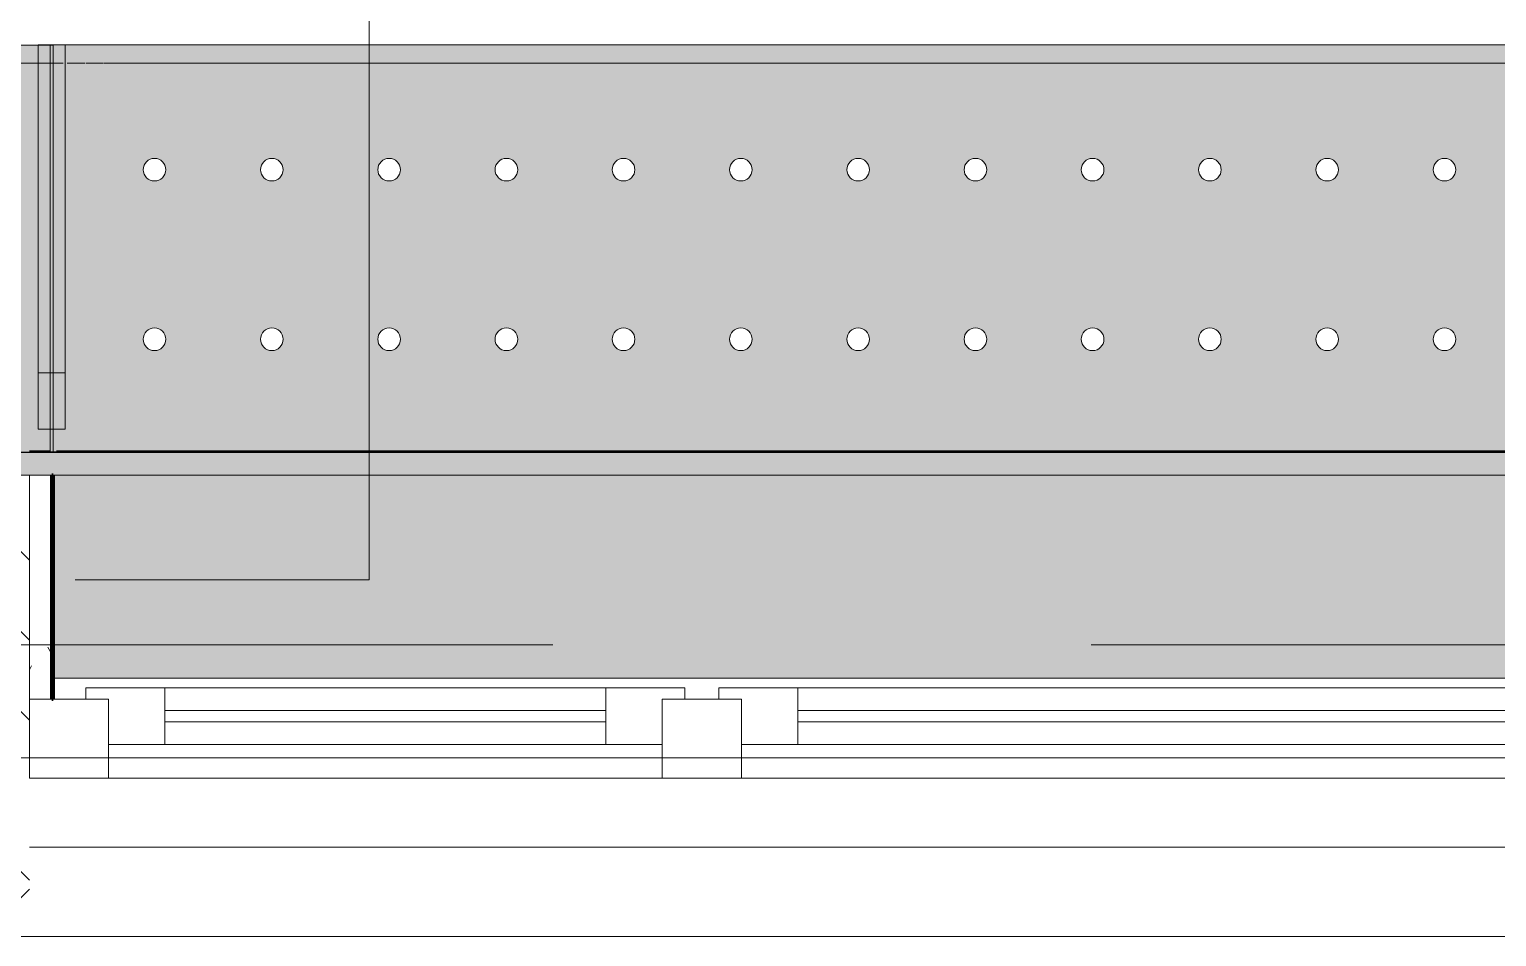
# Model space of a CAD drawing. Header units: millimetres. Extents: x 81469 to 279813, y -8553 to 29000.
# Drawn here: x 102880 to 104178, y -258 to 544 of the extents above; entities that cross this region are included whole.
import ezdxf

# ---------------------------------------------------------------- set-up
doc = ezdxf.new("R2010")
doc.units = ezdxf.units.MM
doc.linetypes.add('Осевая', pattern=[3175, 635, -476.25, 1587.5, -476.25])
for name, color, linetype, lineweight in [('A-GLAZ', 7, 'Continuous', 9), ('A-GLAZ-1', 7, 'Continuous', 13), ('A-WALL', 7, 'Continuous', 9), ('A-WALL-IDEN', 7, 'Continuous', 9), ('I-WALL', 7, 'Continuous', 9), ('Оси-2', 7, 'Осевая', 9)]:
    doc.layers.add(name, color=color, linetype=linetype, lineweight=lineweight)
for name, color, linetype, lineweight, true_color in [('A-WALL-1', 7, 'Continuous', 9, 0xc0c0c0), ('I-WALL-11', 7, 'Continuous', 53, 0xeaa7bf), ('I-WALL-14', 7, 'Continuous', 80, 0xffd2ff), ('I-WALL-4', 7, 'Continuous', 9, 0xc0c0c0), ('S-WALL-ANLY', 7, 'Continuous', 13, 0x008040), ('Знаки-1', 9, 'Continuous', 9, 0x808080), ('Знаки-3', 7, 'Continuous', 9, 0xd1cabb), ('Знаки-5', 7, 'Continuous', 9, 0xc1bbaf), ('Знаки-6', 7, 'Continuous', 9, 0xaba79f), ('Знаки-7', 7, 'Continuous', 9, 0xccc5b7), ('Знаки-8', 7, 'Continuous', 9, 0xd4ccbd), ('Знаки-9', 7, 'Continuous', 9, 0xd5cdbe)]:
    doc.layers.add(name, color=color, linetype=linetype, lineweight=lineweight, true_color=true_color)
doc.layers.add('Знаки-4', color=7, linetype='Continuous', lineweight=9, transparency=0.5)
pattern_1 = [(0, (0, 0), (121.92, 30.48), [10.058, -81.382, 10.058, -81.382, -487.68]), (0, (0, 0), (121.92, 30.48), [-182.88, 10.058, -172.822, 10.058, -81.382, -213.36]), (0, (0, 0), (121.92, 30.48), [-457.2, 10.058, -50.902, 10.058, -142.342]), (120, (45.72, 15.24), (-87.356454, 90.345817), [10.058, -81.382, 10.058, -81.382, -487.68]), (120, (45.72, 15.24), (-87.356454, 90.345817), [-182.88, 10.058, -172.822, 10.058, -81.382, -213.36]), (120, (45.72, 15.24), (-87.356454, 90.345817), [-457.2, 10.058, -50.902, 10.058, -142.342]), (240, (60.96, 76.2), (-34.563546, -120.825817), [10.058, -81.382, 10.058, -81.382, -487.68]), (240, (60.96, 76.2), (-34.563546, -120.825817), [-182.88, 10.058, -172.822, 10.058, -81.382, -213.36]), (240, (60.96, 76.2), (-34.563546, -120.825817), [-457.2, 10.058, -50.902, 10.058, -142.342])]

# ---------------------------------------------------------------- blocks, each defined once
blk = doc.blocks.new('120_Окно_СКБ_2Ст_Фрамуга сверху - 120_Окно_СКБ_2Ст_2300х2500_h_ ДОО-19727959-План отделки стен 3 этажа в осях 23-33')
at = {"layer": 'A-GLAZ'}
for p, q in [((1150, -57), (-1150, -57)), ((-1080, -57), (1080, -57)), ((-1030, -107), (470, -107)), ((640, -107), (1030, -107)), ((470, -117), (-1030, -117)), ((540, -127), (570, -127)), ((540, -127), (570, -127)), ((1030, -117), (640, -117)), ((1100, -127), (1130, -127))]:
    blk.add_line(p, q, dxfattribs=at)
at = {"layer": 'A-GLAZ-1'}
for p, q in [((520, -127), (520, -57)), ((520, -57), (590, -57)), ((590, -57), (590, -127)), ((1080, -127), (1080, -57)), ((1080, -57), (1150, -57)), ((1150, -57), (1150, -127)), ((520, -87), (-1080, -87)), ((470, -137), (470, -87)), ((520, -127), (520, -87)), ((1080, -87), (590, -87)), ((590, -87), (590, -127)), ((640, -137), (640, -87)), ((1030, -137), (1030, -87)), ((1080, -127), (1080, -87)), ((590, -127), (520, -127)), ((540, -127), (520, -127)), ((540, -137), (540, -127)), ((590, -127), (570, -127)), ((570, -127), (570, -137)), ((1150, -127), (1080, -127)), ((1100, -127), (1080, -127)), ((1100, -137), (1100, -127)), ((-1100, -137), (540, -137)), ((540, -137), (-1100, -137)), ((570, -137), (1100, -137)), ((1100, -137), (570, -137))]:
    blk.add_line(p, q, dxfattribs=at)
blk = doc.blocks.new('Зашивка радиатора_ с перфорацией М7_1 - Зашивка радиатора_ с перфорацией М7_1-V25-План отделки стен 3 этажа в осях 23-33')
at = {"layer": 'Знаки-4'}
for points in [[(1630.9, 380), (-370, 380), (-370, 200.6), (1888.3, 200.6), (1888.3, 380)], [(1877.3, -163.9), (-370, -163.9), (-370, -179.9), (1890, -179.9), (1890, -163.9), (1877.7, -163.9)], [(665, -163.9), (640, -163.9), (640.7, -179.9), (680, -179.9), (679.3, -163.9), (665.2, -163.9)], [(660, -163.9), (650, -163.9), (650.3, -179.9), (670, -179.9), (669.7, -163.9), (662.6, -163.9)], [(754.8, -163.9), (740, -163.9), (740.7, -179.9), (780, -179.9), (779.3, -163.9), (755, -163.9)], [(750.3, -163.9), (750, -163.9), (750.3, -179.9), (770, -179.9), (769.7, -163.9), (751.3, -163.9)], [(767.1, -163.9), (750, -163.9), (750.3, -179.9), (770, -179.9), (769.7, -163.9), (768.7, -163.9)], [(863.7, -163.9), (840, -163.9), (840.7, -179.9), (880, -179.9), (879.3, -163.9), (865.2, -163.9)], [(860, -163.9), (850, -163.9), (850.3, -179.9), (870, -179.9), (869.7, -163.9), (862.6, -163.9)], [(940, -163.9), (940.7, -179.9), (980, -179.9), (979.3, -163.9), (940.7, -163.9)], [(950.3, -163.9), (950, -163.9), (950.3, -179.9), (970, -179.9), (969.7, -163.9), (951.3, -163.9)], [(1050.3, -163.9), (1040, -163.9), (1040.7, -179.9), (1080, -179.9), (1079.3, -163.9), (1051.3, -163.9)], [(1052.9, -163.9), (1050, -163.9), (1050.3, -179.9), (1070, -179.9), (1069.7, -163.9), (1055, -163.9)], [(1052.9, -163.9), (1050, -163.9), (1050.3, -179.9), (1070, -179.9), (1069.7, -163.9), (1055, -163.9)], [(1175, -163.9), (1140, -163.9), (1140.7, -179.9), (1180, -179.9), (1179.3, -163.9), (1177.3, -163.9)], [(1150.3, -163.9), (1150, -163.9), (1150.3, -179.9), (1170, -179.9), (1169.7, -163.9), (1151.3, -163.9)], [(1268.7, -163.9), (1240, -163.9), (1240.7, -179.9), (1280, -179.9), (1279.3, -163.9), (1269.7, -163.9)], [(1270, -163.9), (1250, -163.9), (1250.3, -179.9), (1270, -179.9)], [(1340, -163.9), (1340.7, -179.9), (1380, -179.9), (1379.3, -163.9), (1340.7, -163.9)], [(1350.3, -163.9), (1350, -163.9), (1350.3, -179.9), (1370, -179.9), (1369.7, -163.9), (1351.3, -163.9)], [(1350.3, -163.9), (1350, -163.9), (1350.3, -179.9), (1370, -179.9), (1369.7, -163.9), (1351.3, -163.9)], [(1440, -163.9), (1440.7, -179.9), (1480, -179.9), (1479.3, -163.9), (1440.7, -163.9)], [(1467.1, -163.9), (1450, -163.9), (1450.3, -179.9), (1470, -179.9), (1469.7, -163.9), (1468.7, -163.9)], [(1550.3, -163.9), (1540, -163.9), (1540.7, -179.9), (1580, -179.9), (1579.3, -163.9), (1551.3, -163.9)], [(1570, -163.9), (1550, -163.9), (1550.3, -179.9), (1570, -179.9)], [(1655, -163.9), (1640, -163.9), (1640.7, -179.9), (1680, -179.9), (1679.3, -163.9), (1657.4, -163.9)], [(1660, -163.9), (1650, -163.9), (1650.3, -179.9), (1670, -179.9), (1669.7, -163.9), (1662.6, -163.9)], [(1650.3, -163.9), (1650, -163.9), (1650.3, -179.9), (1670, -179.9), (1669.7, -163.9), (1651.3, -163.9)], [(1742.7, -163.9), (1740, -163.9), (1740.7, -179.9), (1780, -179.9), (1779.3, -163.9), (1742.8, -163.9)], [(1752.9, -163.9), (1750, -164.7), (1750.3, -179.9), (1770, -179.9), (1769.7, -163.9), (1754.8, -163.9)]]:
    blk.add_hatch(color=256, dxfattribs=at).paths.add_polyline_path(points)
h = blk.add_hatch(color=256, dxfattribs=at)
h.paths.add_polyline_path([(1887.3, 180), (-370, 180), (-370, -179.9), (1890, -179.9), (1890, 180)])
h.paths.add_polyline_path([(1590, 90.4), (1595, 89), (1598.7, 85.4), (1600, 80.4), (1598.7, 75.4), (1595, 71.7), (1590, 70.4), (1585, 71.7), (1581.3, 75.4), (1580, 80.4), (1581.3, 85.4), (1585, 89), (1587.4, 90)])
h.paths.add_polyline_path([(1278.7, 90.4), (1283.7, 89), (1287.4, 85.4), (1288.7, 80.4), (1287.4, 75.4), (1283.7, 71.7), (1278.7, 70.4), (1273.7, 71.7), (1270.1, 75.4), (1268.7, 80.4), (1270.1, 85.4), (1273.7, 89), (1276.2, 90)])
h.paths.add_polyline_path([(1071.2, 90.4), (1076.2, 89), (1079.9, 85.4), (1081.2, 80.4), (1079.9, 75.4), (1076.2, 71.7), (1071.2, 70.4), (1066.2, 71.7), (1062.6, 75.4), (1061.2, 80.4), (1062.6, 85.4), (1066.2, 89), (1068.7, 90)])
h.paths.add_polyline_path([(967.5, 90.4), (972.5, 89), (976.2, 85.4), (977.5, 80.4), (976.2, 75.4), (972.5, 71.7), (967.5, 70.4), (962.5, 71.7), (958.8, 75.4), (957.5, 80.4), (958.8, 85.4), (962.5, 89), (964.9, 90)])
h.paths.add_polyline_path([(863.7, 90.4), (868.7, 89), (872.4, 85.4), (873.7, 80.4), (872.4, 75.4), (868.7, 71.7), (863.7, 70.4), (858.7, 71.7), (855.1, 75.4), (853.7, 80.4), (855.1, 85.4), (858.7, 89), (861.2, 90)])
h.paths.add_polyline_path([(1382.5, 90.4), (1387.5, 89), (1391.2, 85.4), (1392.5, 80.4), (1391.2, 75.4), (1387.5, 71.7), (1382.5, 70.4), (1377.5, 71.7), (1373.8, 75.4), (1372.5, 80.4), (1373.8, 85.4), (1377.5, 89), (1379.9, 90)])
h.paths.add_polyline_path([(1175, 90.4), (1180, 89), (1183.7, 85.4), (1185, 80.4), (1183.7, 75.4), (1180, 71.7), (1175, 70.4), (1170, 71.7), (1166.3, 75.4), (1165, 80.4), (1166.3, 85.4), (1170, 89), (1172.4, 90)])
h.paths.add_polyline_path([(1797.5, 90.4), (1802.5, 89), (1806.2, 85.4), (1807.5, 80.4), (1806.2, 75.4), (1802.5, 71.7), (1797.5, 70.4), (1792.5, 71.7), (1788.8, 75.4), (1787.5, 80.4), (1788.8, 85.4), (1792.5, 89), (1794.9, 90)])
h.paths.add_polyline_path([(1693.7, 90.4), (1698.7, 89), (1702.4, 85.4), (1703.7, 80.4), (1702.4, 75.4), (1698.7, 71.7), (1693.7, 70.4), (1688.7, 71.7), (1685.1, 75.4), (1683.7, 80.4), (1685.1, 85.4), (1688.7, 89), (1691.2, 90)])
h.paths.add_polyline_path([(1486.2, 90.4), (1491.2, 89), (1494.9, 85.4), (1496.2, 80.4), (1494.9, 75.4), (1491.2, 71.7), (1486.2, 70.4), (1481.2, 71.7), (1477.6, 75.4), (1476.2, 80.4), (1477.6, 85.4), (1481.2, 89), (1483.7, 90)])
h.paths.add_polyline_path([(345, 90.4), (350, 89), (353.7, 85.4), (355, 80.4), (353.7, 75.4), (350, 71.7), (345, 70.4), (340, 71.7), (336.3, 75.4), (335, 80.4), (336.3, 85.4), (340, 89), (342.4, 90)])
h.paths.add_polyline_path([(33.7, 90.4), (38.7, 89), (42.4, 85.4), (43.7, 80.4), (42.4, 75.4), (38.7, 71.7), (33.7, 70.4), (28.7, 71.7), (25.1, 75.4), (23.7, 80.4), (25.1, 85.4), (28.7, 89), (31.2, 90)])
h.paths.add_polyline_path([(760, 90.4), (765, 89), (768.7, 85.4), (770, 80.4), (768.7, 75.4), (765, 71.7), (760, 70.4), (755, 71.7), (751.3, 75.4), (750, 80.4), (751.3, 85.4), (755, 89), (757.4, 90)])
h.paths.add_polyline_path([(-173.8, 90.4), (-168.8, 89), (-165.1, 85.4), (-163.8, 80.4), (-165.1, 75.4), (-168.8, 71.7), (-173.8, 70.4), (-178.8, 71.7), (-182.4, 75.4), (-183.8, 80.4), (-182.4, 85.4), (-178.8, 89), (-176.3, 90)])
h.paths.add_polyline_path([(656.2, 90.4), (661.2, 89), (664.9, 85.4), (666.2, 80.4), (664.9, 75.4), (661.2, 71.7), (656.2, 70.4), (651.2, 71.7), (647.6, 75.4), (646.2, 80.4), (647.6, 85.4), (651.2, 89), (653.7, 90)])
h.paths.add_polyline_path([(448.7, 90.4), (453.7, 89), (457.4, 85.4), (458.7, 80.4), (457.4, 75.4), (453.7, 71.7), (448.7, 70.4), (443.7, 71.7), (440.1, 75.4), (438.7, 80.4), (440.1, 85.4), (443.7, 89), (446.2, 90)])
h.paths.add_polyline_path([(241.2, 90.4), (246.2, 89), (249.9, 85.4), (251.2, 80.4), (249.9, 75.4), (246.2, 71.7), (241.2, 70.4), (236.2, 71.7), (232.6, 75.4), (231.2, 80.4), (232.6, 85.4), (236.2, 89), (238.7, 90)])
h.paths.add_polyline_path([(-277.5, 90.4), (-272.5, 89), (-268.8, 85.4), (-267.5, 80.4), (-268.8, 75.4), (-272.5, 71.7), (-277.5, 70.4), (-282.5, 71.7), (-286.2, 75.4), (-287.5, 80.4), (-286.2, 85.4), (-282.5, 89), (-280.1, 90)])
h.paths.add_polyline_path([(552.5, 90.4), (557.5, 89), (561.2, 85.4), (562.5, 80.4), (561.2, 75.4), (557.5, 71.7), (552.5, 70.4), (547.5, 71.7), (543.8, 75.4), (542.5, 80.4), (543.8, 85.4), (547.5, 89), (549.9, 90)])
h.paths.add_polyline_path([(137.5, 90.4), (142.5, 89), (146.2, 85.4), (147.5, 80.4), (146.2, 75.4), (142.5, 71.7), (137.5, 70.4), (132.5, 71.7), (128.8, 75.4), (127.5, 80.4), (128.8, 85.4), (132.5, 89), (134.9, 90)])
h.paths.add_polyline_path([(-70, 90.4), (-65, 89), (-61.3, 85.4), (-60, 80.4), (-61.3, 75.4), (-65, 71.7), (-70, 70.4), (-75, 71.7), (-78.7, 75.4), (-80, 80.4), (-78.7, 85.4), (-75, 89), (-72.6, 90)])
h.paths.add_polyline_path([(1693.7, -59.6), (1698.7, -61), (1702.4, -64.6), (1703.7, -69.6), (1702.4, -74.6), (1698.7, -78.3), (1693.7, -79.6), (1688.7, -78.3), (1685.1, -74.6), (1683.7, -69.6), (1685.1, -64.6), (1688.7, -61), (1691.2, -60)])
h.paths.add_polyline_path([(863.7, -59.6), (868.7, -61), (872.4, -64.6), (873.7, -69.6), (872.4, -74.6), (868.7, -78.3), (863.7, -79.6), (858.7, -78.3), (855.1, -74.6), (853.7, -69.6), (855.1, -64.6), (858.7, -61), (861.2, -60)])
h.paths.add_polyline_path([(1175, -59.6), (1180, -61), (1183.7, -64.6), (1185, -69.6), (1183.7, -74.6), (1180, -78.3), (1175, -79.6), (1170, -78.3), (1166.3, -74.6), (1165, -69.6), (1166.3, -64.6), (1170, -61), (1172.4, -60)])
h.paths.add_polyline_path([(760, -59.6), (765, -61), (768.7, -64.6), (770, -69.6), (768.7, -74.6), (765, -78.3), (760, -79.6), (755, -78.3), (751.3, -74.6), (750, -69.6), (751.3, -64.6), (755, -61), (757.4, -60)])
h.paths.add_polyline_path([(1797.5, -59.6), (1802.5, -61), (1806.2, -64.6), (1807.5, -69.6), (1806.2, -74.6), (1802.5, -78.3), (1797.5, -79.6), (1792.5, -78.3), (1788.8, -74.6), (1787.5, -69.6), (1788.8, -64.6), (1792.5, -61), (1794.9, -60)])
h.paths.add_polyline_path([(1382.5, -59.6), (1387.5, -61), (1391.2, -64.6), (1392.5, -69.6), (1391.2, -74.6), (1387.5, -78.3), (1382.5, -79.6), (1377.5, -78.3), (1373.8, -74.6), (1372.5, -69.6), (1373.8, -64.6), (1377.5, -61), (1379.9, -60)])
h.paths.add_polyline_path([(1278.7, -59.6), (1283.7, -61), (1287.4, -64.6), (1288.7, -69.6), (1287.4, -74.6), (1283.7, -78.3), (1278.7, -79.6), (1273.7, -78.3), (1270.1, -74.6), (1268.7, -69.6), (1270.1, -64.6), (1273.7, -61), (1276.2, -60)])
h.paths.add_polyline_path([(1071.2, -59.6), (1076.2, -61), (1079.9, -64.6), (1081.2, -69.6), (1079.9, -74.6), (1076.2, -78.3), (1071.2, -79.6), (1066.2, -78.3), (1062.6, -74.6), (1061.2, -69.6), (1062.6, -64.6), (1066.2, -61), (1068.7, -60)])
h.paths.add_polyline_path([(1590, -59.6), (1595, -61), (1598.7, -64.6), (1600, -69.6), (1598.7, -74.6), (1595, -78.3), (1590, -79.6), (1585, -78.3), (1581.3, -74.6), (1580, -69.6), (1581.3, -64.6), (1585, -61), (1587.4, -60)])
h.paths.add_polyline_path([(967.5, -59.6), (972.5, -61), (976.2, -64.6), (977.5, -69.6), (976.2, -74.6), (972.5, -78.3), (967.5, -79.6), (962.5, -78.3), (958.8, -74.6), (957.5, -69.6), (958.8, -64.6), (962.5, -61), (964.9, -60)])
h.paths.add_polyline_path([(1486.2, -59.6), (1491.2, -61), (1494.9, -64.6), (1496.2, -69.6), (1494.9, -74.6), (1491.2, -78.3), (1486.2, -79.6), (1481.2, -78.3), (1477.6, -74.6), (1476.2, -69.6), (1477.6, -64.6), (1481.2, -61), (1483.7, -60)])
h.paths.add_polyline_path([(-173.8, -59.6), (-168.8, -61), (-165.1, -64.6), (-163.8, -69.6), (-165.1, -74.6), (-168.8, -78.3), (-173.8, -79.6), (-178.8, -78.3), (-182.4, -74.6), (-183.8, -69.6), (-182.4, -64.6), (-178.8, -61), (-176.3, -60)])
h.paths.add_polyline_path([(-70, -59.6), (-65, -61), (-61.3, -64.6), (-60, -69.6), (-61.3, -74.6), (-65, -78.3), (-70, -79.6), (-75, -78.3), (-78.7, -74.6), (-80, -69.6), (-78.7, -64.6), (-75, -61), (-72.6, -60)])
h.paths.add_polyline_path([(552.5, -59.6), (557.5, -61), (561.2, -64.6), (562.5, -69.6), (561.2, -74.6), (557.5, -78.3), (552.5, -79.6), (547.5, -78.3), (543.8, -74.6), (542.5, -69.6), (543.8, -64.6), (547.5, -61), (549.9, -60)])
h.paths.add_polyline_path([(-277.5, -59.6), (-272.5, -61), (-268.8, -64.6), (-267.5, -69.6), (-268.8, -74.6), (-272.5, -78.3), (-277.5, -79.6), (-282.5, -78.3), (-286.2, -74.6), (-287.5, -69.6), (-286.2, -64.6), (-282.5, -61), (-280.1, -60)])
h.paths.add_polyline_path([(345, -59.6), (350, -61), (353.7, -64.6), (355, -69.6), (353.7, -74.6), (350, -78.3), (345, -79.6), (340, -78.3), (336.3, -74.6), (335, -69.6), (336.3, -64.6), (340, -61), (342.4, -60)])
h.paths.add_polyline_path([(656.2, -59.6), (661.2, -61), (664.9, -64.6), (666.2, -69.6), (664.9, -74.6), (661.2, -78.3), (656.2, -79.6), (651.2, -78.3), (647.6, -74.6), (646.2, -69.6), (647.6, -64.6), (651.2, -61), (653.7, -60)])
h.paths.add_polyline_path([(448.7, -59.6), (453.7, -61), (457.4, -64.6), (458.7, -69.6), (457.4, -74.6), (453.7, -78.3), (448.7, -79.6), (443.7, -78.3), (440.1, -74.6), (438.7, -69.6), (440.1, -64.6), (443.7, -61), (446.2, -60)])
h.paths.add_polyline_path([(137.5, -59.6), (142.5, -61), (146.2, -64.6), (147.5, -69.6), (146.2, -74.6), (142.5, -78.3), (137.5, -79.6), (132.5, -78.3), (128.8, -74.6), (127.5, -69.6), (128.8, -64.6), (132.5, -61), (134.9, -60)])
h.paths.add_polyline_path([(241.2, -59.6), (246.2, -61), (249.9, -64.6), (251.2, -69.6), (249.9, -74.6), (246.2, -78.3), (241.2, -79.6), (236.2, -78.3), (232.6, -74.6), (231.2, -69.6), (232.6, -64.6), (236.2, -61), (238.7, -60)])
h.paths.add_polyline_path([(33.7, -59.6), (38.7, -61), (42.4, -64.6), (43.7, -69.6), (42.4, -74.6), (38.7, -78.3), (33.7, -79.6), (28.7, -78.3), (25.1, -74.6), (23.7, -69.6), (25.1, -64.6), (28.7, -61), (31.2, -60)])
at = {"layer": 'Знаки-1'}
for p, q in [((1888.3, 380), (-370, 380)), ((-370, 180), (1887.3, 180)), ((1887.3, 180), (-370, 180)), ((-370, -179.9), (1876.6, -179.9))]:
    blk.add_line(p, q, dxfattribs=at)
for centre, start, end in [((656.2, 80.4), 0, 180), ((656.2, 80.4), 180, 0), ((760, 80.4), 0, 180), ((760, 80.4), 180, 0), ((863.7, 80.4), 0, 180), ((863.7, 80.4), 180, 0), ((967.5, 80.4), 0, 180), ((967.5, 80.4), 180, 0), ((1071.2, 80.4), 0, 180), ((1071.2, 80.4), 180, 0), ((1175, 80.4), 0, 180), ((1175, 80.4), 180, 0), ((1278.7, 80.4), 0, 180), ((1278.7, 80.4), 180, 0), ((1382.5, 80.4), 0, 180), ((1382.5, 80.4), 180, 0), ((1486.2, 80.4), 0, 180), ((1486.2, 80.4), 180, 360), ((1590, 80.4), 0, 180), ((1590, 80.4), 180, 0), ((1693.7, 80.4), 0, 180), ((1693.7, 80.4), 180, 360), ((1797.5, 80.4), 0, 180), ((1797.5, 80.4), 180, 0), ((656.2, -69.6), 0, 180), ((760, -69.6), 0, 180), ((863.7, -69.6), 0, 180), ((967.5, -69.6), 0, 180), ((1071.2, -69.6), 0, 180), ((1175, -69.6), 0, 180), ((1278.7, -69.6), 0, 180), ((1382.5, -69.6), 0, 180), ((1486.2, -69.6), 0, 180), ((1590, -69.6), 0, 180), ((1693.7, -69.6), 0, 180), ((1797.5, -69.6), 0, 180), ((656.2, -69.6), 180, 0), ((760, -69.6), 180, 0), ((863.7, -69.6), 180, 0), ((967.5, -69.6), 180, 0), ((1071.2, -69.6), 180, 0), ((1175, -69.6), 180, 0), ((1278.7, -69.6), 180, 0), ((1382.5, -69.6), 180, 0), ((1486.2, -69.6), 180, 0), ((1590, -69.6), 180, 0), ((1693.7, -69.6), 180, 0), ((1797.5, -69.6), 180, 0)]:
    blk.add_arc(centre, 10, start, end, dxfattribs=at)
at = {"layer": 'Знаки-3'}
for p, q in [((654.8, -163.9), (651.3, -163.9)), ((665, -163.9), (655, -163.9)), ((668.7, -163.9), (665.2, -163.9)), ((751.3, -163.9), (754.8, -163.9)), ((754.8, -163.9), (751.3, -163.9)), ((755, -163.9), (760, -163.9)), ((765, -163.9), (755, -163.9)), ((760, -163.9), (765, -163.9)), ((765.2, -163.9), (768.7, -163.9)), ((768.7, -163.9), (765.2, -163.9)), ((854.8, -163.9), (851.3, -163.9)), ((865, -163.9), (855, -163.9)), ((868.7, -163.9), (865.2, -163.9)), ((954.8, -163.9), (951.3, -163.9)), ((965, -163.9), (955, -163.9)), ((968.7, -163.9), (965.2, -163.9)), ((1051.3, -163.9), (1054.8, -163.9)), ((1054.8, -163.9), (1051.3, -163.9)), ((1055, -163.9), (1065, -163.9)), ((1065, -163.9), (1055, -163.9)), ((1065.2, -163.9), (1068.7, -163.9)), ((1068.7, -163.9), (1065.2, -163.9)), ((1154.8, -163.9), (1151.3, -163.9)), ((1165, -163.9), (1155, -163.9)), ((1168.7, -163.9), (1165.2, -163.9)), ((1254.8, -163.9), (1251.3, -163.9)), ((1265, -163.9), (1255, -163.9)), ((1268.7, -163.9), (1265.2, -163.9)), ((1351.3, -163.9), (1354.8, -163.9)), ((1354.8, -163.9), (1351.3, -163.9)), ((1355, -163.9), (1365, -163.9)), ((1365, -163.9), (1355, -163.9)), ((1365.2, -163.9), (1368.7, -163.9)), ((1368.7, -163.9), (1365.2, -163.9)), ((1454.8, -163.9), (1451.6, -163.9)), ((1465, -163.9), (1455, -163.9)), ((1468.7, -163.9), (1465.2, -163.9)), ((1554.8, -163.9), (1551.3, -163.9)), ((1565, -163.9), (1555, -163.9)), ((1568.7, -163.9), (1565.2, -163.9)), ((1651.3, -163.9), (1654.8, -163.9)), ((1654.8, -163.9), (1651.3, -163.9)), ((1655, -163.9), (1665, -163.9)), ((1665, -163.9), (1655, -163.9)), ((1665.2, -163.9), (1668.7, -163.9)), ((1668.7, -163.9), (1665.2, -163.9)), ((1754.8, -163.9), (1751.3, -163.9)), ((1759.4, -163.9), (1755, -163.9)), ((1765, -163.9), (1760, -163.9)), ((1768.7, -163.9), (1765.2, -163.9)), ((1887.3, -163.9), (1878.3, -163.9)), ((1887.3, -163.9), (1890, -163.9)), ((1890, -163.9), (1890, -179.9)), ((1890, -179.9), (1890, -163.9)), ((651.3, -179.9), (654.8, -179.9)), ((655, -179.9), (665, -179.9)), ((665.2, -179.9), (668.7, -179.9)), ((751.3, -179.9), (754.8, -179.9)), ((754.8, -179.9), (751.3, -179.9)), ((755, -179.9), (765, -179.9)), ((760, -179.9), (755, -179.9)), ((765, -179.9), (760, -179.9)), ((765.2, -179.9), (768.7, -179.9)), ((768.7, -179.9), (765.2, -179.9)), ((851.3, -179.9), (854.8, -179.9)), ((855, -179.9), (865, -179.9)), ((865.2, -179.9), (868.7, -179.9)), ((951.3, -179.9), (954.8, -179.9)), ((955, -179.9), (965, -179.9)), ((965.2, -179.9), (968.7, -179.9)), ((1051.3, -179.9), (1054.8, -179.9)), ((1054.8, -179.9), (1051.3, -179.9)), ((1055, -179.9), (1065, -179.9)), ((1065, -179.9), (1055, -179.9)), ((1065.2, -179.9), (1068.7, -179.9)), ((1068.7, -179.9), (1065.2, -179.9)), ((1151.3, -179.9), (1154.8, -179.9)), ((1155, -179.9), (1165, -179.9)), ((1165.2, -179.9), (1168.7, -179.9)), ((1251.3, -179.9), (1254.8, -179.9)), ((1255, -179.9), (1265, -179.9)), ((1265.2, -179.9), (1268.7, -179.9)), ((1351.3, -179.9), (1354.8, -179.9)), ((1354.8, -179.9), (1351.3, -179.9)), ((1355, -179.9), (1365, -179.9)), ((1360, -179.9), (1355, -179.9)), ((1365, -179.9), (1360, -179.9)), ((1365.2, -179.9), (1368.7, -179.9)), ((1368.7, -179.9), (1365.2, -179.9)), ((1451.6, -179.9), (1454.8, -179.9)), ((1455, -179.9), (1465, -179.9)), ((1465.2, -179.9), (1468.7, -179.9)), ((1551.3, -179.9), (1554.8, -179.9)), ((1555, -179.9), (1565, -179.9)), ((1565.2, -179.9), (1568.7, -179.9)), ((1651.3, -179.9), (1654.8, -179.9)), ((1654.8, -179.9), (1651.3, -179.9)), ((1655, -179.9), (1660, -179.9)), ((1665, -179.9), (1655, -179.9)), ((1660, -179.9), (1665, -179.9)), ((1665.2, -179.9), (1668.7, -179.9)), ((1668.7, -179.9), (1665.2, -179.9)), ((1751.3, -179.9), (1754.8, -179.9)), ((1755, -179.9), (1765, -179.9)), ((1765.2, -179.9), (1768.7, -179.9)), ((1876.6, -179.9), (1890, -179.9))]:
    blk.add_line(p, q, dxfattribs=at)
at = {"layer": 'Знаки-5'}
for p, q in [((1887.3, 180), (-370, 180)), ((-370, 180), (1887.3, 180)), ((1890, 180), (1890, 160)), ((1890, -163.9), (1890, 160)), ((640, -163.9), (580, -163.9)), ((640, -163.9), (645.9, -163.9)), ((650, -163.9), (640, -163.9)), ((645.9, -163.9), (650, -163.9)), ((650, -163.9), (670, -163.9)), ((650.3, -163.9), (650, -163.9)), ((657.4, -163.9), (650.3, -163.9)), ((670, -163.9), (657.4, -163.9)), ((670, -163.9), (679.3, -163.9)), ((674.1, -163.9), (670, -163.9)), ((680, -163.9), (674.1, -163.9)), ((679.3, -163.9), (680, -163.9)), ((740, -163.9), (680, -163.9)), ((740, -163.9), (745.9, -163.9)), ((750, -163.9), (740, -163.9)), ((745.9, -163.9), (750, -163.9)), ((750, -163.9), (752.9, -163.9)), ((770, -163.9), (750, -163.9)), ((752.9, -163.9), (770, -163.9)), ((770, -163.9), (779.3, -163.9)), ((774.1, -163.9), (770, -163.9)), ((780, -163.9), (774.1, -163.9)), ((779.3, -163.9), (780, -163.9)), ((840, -163.9), (780, -163.9)), ((840, -163.9), (880, -163.9)), ((840.7, -163.9), (840, -163.9)), ((854.8, -163.9), (840.7, -163.9)), ((880, -163.9), (854.8, -163.9)), ((940, -163.9), (880, -163.9)), ((940, -163.9), (945.9, -163.9)), ((950, -163.9), (940, -163.9)), ((945.9, -163.9), (950, -163.9)), ((950, -163.9), (969.7, -163.9)), ((957.4, -163.9), (950, -163.9)), ((967.1, -163.9), (957.4, -163.9)), ((970, -163.9), (967.1, -163.9)), ((969.7, -163.9), (970, -163.9)), ((970, -163.9), (980, -163.9)), ((980, -163.9), (970, -163.9)), ((1040, -163.9), (980, -163.9)), ((1040, -163.9), (1045.9, -163.9)), ((1050, -163.9), (1040, -163.9)), ((1045.9, -163.9), (1050, -163.9)), ((1050, -163.9), (1070, -163.9)), ((1050.3, -163.9), (1050, -163.9)), ((1057.4, -163.9), (1050.3, -163.9)), ((1070, -163.9), (1057.4, -163.9)), ((1070, -163.9), (1080, -163.9)), ((1080, -163.9), (1070, -163.9)), ((1140, -163.9), (1080, -163.9)), ((1140, -163.9), (1179.3, -163.9)), ((1154.8, -163.9), (1140, -163.9)), ((1174.1, -163.9), (1154.8, -163.9)), ((1180, -163.9), (1174.1, -163.9)), ((1179.3, -163.9), (1180, -163.9)), ((1240, -163.9), (1180, -163.9)), ((1240, -163.9), (1250, -163.9)), ((1250, -163.9), (1240, -163.9)), ((1250, -163.9), (1252.9, -163.9)), ((1270, -163.9), (1250, -163.9)), ((1252.9, -163.9), (1262.6, -163.9)), ((1262.6, -163.9), (1269.7, -163.9)), ((1269.7, -163.9), (1270, -163.9)), ((1270, -163.9), (1280, -163.9)), ((1280, -163.9), (1270, -163.9)), ((1340, -163.9), (1280, -163.9)), ((1340, -163.9), (1350, -163.9)), ((1350, -163.9), (1340, -163.9)), ((1350, -163.9), (1369.7, -163.9)), ((1357.4, -163.9), (1350, -163.9)), ((1367.1, -163.9), (1357.4, -163.9)), ((1370, -163.9), (1367.1, -163.9)), ((1369.7, -163.9), (1370, -163.9)), ((1370, -163.9), (1380, -163.9)), ((1380, -163.9), (1370, -163.9)), ((1440, -163.9), (1380, -163.9)), ((1440, -163.9), (1445.9, -163.9)), ((1445.9, -163.9), (1440, -163.9)), ((1445.9, -163.9), (1465.2, -163.9)), ((1470, -163.9), (1445.9, -163.9)), ((1465.2, -163.9), (1479.3, -163.9)), ((1480, -163.9), (1470, -163.9)), ((1479.3, -163.9), (1480, -163.9)), ((1540, -163.9), (1480, -163.9)), ((1540, -163.9), (1542.7, -163.9)), ((1550, -163.9), (1540, -163.9)), ((1542.7, -163.9), (1550, -163.9)), ((1550, -163.9), (1550.3, -163.9)), ((1552.9, -163.9), (1550, -163.9)), ((1550.3, -163.9), (1560, -163.9)), ((1565, -163.9), (1552.9, -163.9)), ((1560, -163.9), (1569.7, -163.9)), ((1570, -163.9), (1565, -163.9)), ((1569.7, -163.9), (1570, -163.9)), ((1570, -163.9), (1579.3, -163.9)), ((1580, -163.9), (1570, -163.9)), ((1579.3, -163.9), (1580, -163.9)), ((1640, -163.9), (1580, -163.9)), ((1640, -163.9), (1645.9, -163.9)), ((1645.9, -163.9), (1640, -163.9)), ((1645.9, -163.9), (1650, -163.9)), ((1650, -163.9), (1645.9, -163.9)), ((1650, -163.9), (1651.3, -163.9)), ((1651.3, -163.9), (1650, -163.9)), ((1651.3, -163.9), (1662.6, -163.9)), ((1662.6, -163.9), (1651.3, -163.9)), ((1662.6, -163.9), (1670, -163.9)), ((1670, -163.9), (1662.6, -163.9)), ((1670, -163.9), (1680, -163.9)), ((1680, -163.9), (1670, -163.9)), ((1740, -163.9), (1680, -163.9)), ((1740, -163.9), (1742.7, -163.9)), ((1742.7, -163.9), (1740, -163.9)), ((1742.8, -163.9), (1759.4, -163.9)), ((1759.4, -163.9), (1742.8, -163.9)), ((1760, -163.9), (1765.2, -163.9)), ((1770, -163.9), (1760, -163.9)), ((1765.2, -163.9), (1780, -163.9)), ((1780, -163.9), (1770, -163.9)), ((1842.1, -163.9), (1780, -163.9)), ((1858.4, -163.9), (1842.7, -163.9)), ((1874.9, -163.9), (1859.2, -163.9)), ((1878.3, -163.9), (1887.3, -163.9)), ((580, -179.9), (640, -179.9)), ((640, -179.9), (640.7, -179.9)), ((650, -179.9), (640, -179.9)), ((640.7, -179.9), (650, -179.9)), ((650, -179.9), (670, -179.9)), ((652.9, -179.9), (650, -179.9)), ((657.4, -179.9), (652.9, -179.9)), ((662.6, -179.9), (657.4, -179.9)), ((670, -179.9), (662.6, -179.9)), ((670, -179.9), (674.1, -179.9)), ((679.3, -179.9), (670, -179.9)), ((674.1, -179.9), (680, -179.9)), ((680, -179.9), (679.3, -179.9)), ((680, -179.9), (740, -179.9)), ((740, -179.9), (745.9, -179.9)), ((745.9, -179.9), (740, -179.9)), ((745.9, -179.9), (750, -179.9)), ((750, -179.9), (745.9, -179.9)), ((750, -179.9), (750.3, -179.9)), ((770, -179.9), (750, -179.9)), ((750.3, -179.9), (752.9, -179.9)), ((752.9, -179.9), (770, -179.9)), ((770, -179.9), (780, -179.9)), ((780, -179.9), (770, -179.9)), ((780, -179.9), (840, -179.9)), ((840, -179.9), (880, -179.9)), ((840.7, -179.9), (840, -179.9)), ((880, -179.9), (840.7, -179.9)), ((880, -179.9), (940, -179.9)), ((940, -179.9), (950, -179.9)), ((950, -179.9), (940, -179.9)), ((950, -179.9), (970, -179.9)), ((955, -179.9), (950, -179.9)), ((965, -179.9), (955, -179.9)), ((970, -179.9), (965, -179.9)), ((970, -179.9), (980, -179.9)), ((980, -179.9), (970, -179.9)), ((980, -179.9), (1040, -179.9)), ((1040, -179.9), (1050, -179.9)), ((1050, -179.9), (1040, -179.9)), ((1050, -179.9), (1070, -179.9)), ((1070, -179.9), (1050, -179.9)), ((1070, -179.9), (1080, -179.9)), ((1080, -179.9), (1070, -179.9)), ((1080, -179.9), (1140, -179.9)), ((1140, -179.9), (1180, -179.9)), ((1150, -179.9), (1140, -179.9)), ((1170, -179.9), (1150, -179.9)), ((1180, -179.9), (1170, -179.9)), ((1180, -179.9), (1240, -179.9)), ((1240, -179.9), (1250, -179.9)), ((1250, -179.9), (1240, -179.9)), ((1250, -179.9), (1265, -179.9)), ((1265, -179.9), (1250, -179.9)), ((1265, -179.9), (1270, -179.9)), ((1270, -179.9), (1265, -179.9)), ((1270, -179.9), (1280, -179.9)), ((1280, -179.9), (1270, -179.9)), ((1280, -179.9), (1340, -179.9)), ((1340, -179.9), (1350, -179.9)), ((1350, -179.9), (1340, -179.9)), ((1350, -179.9), (1370, -179.9)), ((1355, -179.9), (1350, -179.9)), ((1365, -179.9), (1355, -179.9)), ((1370, -179.9), (1365, -179.9)), ((1370, -179.9), (1380, -179.9)), ((1380, -179.9), (1370, -179.9)), ((1380, -179.9), (1440, -179.9)), ((1440, -179.9), (1470, -179.9)), ((1470, -179.9), (1440, -179.9)), ((1470, -179.9), (1480, -179.9)), ((1480, -179.9), (1470, -179.9)), ((1480, -179.9), (1540, -179.9)), ((1540, -179.9), (1550, -179.9)), ((1550, -179.9), (1540, -179.9)), ((1550, -179.9), (1555, -179.9)), ((1570, -179.9), (1550, -179.9)), ((1555, -179.9), (1565, -179.9)), ((1565, -179.9), (1570, -179.9)), ((1570, -179.9), (1580, -179.9)), ((1580, -179.9), (1570, -179.9)), ((1580, -179.9), (1640, -179.9)), ((1640, -179.9), (1650, -179.9)), ((1650, -179.9), (1640, -179.9)), ((1650, -179.9), (1665, -179.9)), ((1665, -179.9), (1650, -179.9)), ((1665, -179.9), (1670, -179.9)), ((1670, -179.9), (1665, -179.9)), ((1670, -179.9), (1680, -179.9)), ((1680, -179.9), (1670, -179.9)), ((1680, -179.9), (1740, -179.9)), ((1740, -179.9), (1750, -179.9)), ((1780, -179.9), (1740, -179.9)), ((1750, -179.9), (1770, -179.9)), ((1770, -179.9), (1780, -179.9)), ((1780, -179.9), (1876.6, -179.9)), ((1890, -179.9), (1876.6, -179.9)), ((1890, -179.9), (1876.6, -179.9))]:
    blk.add_line(p, q, dxfattribs=at)
at = {"layer": 'Знаки-6'}
for p, q in [((-370, 380), (1888.3, 380)), ((1887.3, 180), (1890, 180)), ((1890, 180), (1887.3, 180)), ((1890, 160), (1890, 180)), ((-322.1, -163.9), (1842.1, -163.9)), ((1842.7, -163.9), (1858.4, -163.9)), ((1859.2, -163.9), (1874.9, -163.9)), ((1876.6, -179.9), (-370, -179.9)), ((1876.6, -179.9), (-370, -179.9)), ((1876.6, -179.9), (1890, -179.9))]:
    blk.add_line(p, q, dxfattribs=at)
for centre, start, end in [((656.2, 80.4), 0, 180), ((656.2, 80.4), 180, 360), ((760, 80.4), 0, 180), ((760, 80.4), 180, 360), ((863.7, 80.4), 0, 180), ((863.7, 80.4), 180, 360), ((967.5, 80.4), 0, 180), ((967.5, 80.4), 180, 0), ((1071.2, 80.4), 0, 180), ((1071.2, 80.4), 180, 360), ((1175, 80.4), 0, 180), ((1175, 80.4), 180, 360), ((1278.7, 80.4), 0, 180), ((1278.7, 80.4), 180, 360), ((1382.5, 80.4), 0, 180), ((1382.5, 80.4), 180, 360), ((1486.2, 80.4), 0, 180), ((1486.2, 80.4), 180, 360), ((1590, 80.4), 0, 180), ((1590, 80.4), 180, 360), ((1693.7, 80.4), 0, 180), ((1693.7, 80.4), 180, 360), ((1797.5, 80.4), 0, 180), ((1797.5, 80.4), 180, 360), ((656.2, -69.6), 0, 180), ((760, -69.6), 0, 180), ((863.7, -69.6), 0, 180), ((967.5, -69.6), 0, 180), ((1071.2, -69.6), 0, 180), ((1175, -69.6), 0, 180), ((1278.7, -69.6), 0, 180), ((1382.5, -69.6), 0, 180), ((1486.2, -69.6), 0, 180), ((1590, -69.6), 0, 180), ((1693.7, -69.6), 0, 180), ((1797.5, -69.6), 0, 180), ((656.2, -69.6), 180, 360), ((760, -69.6), 180, 360), ((863.7, -69.6), 180, 360), ((967.5, -69.6), 180, 360), ((1071.2, -69.6), 180, 360), ((1175, -69.6), 180, 360), ((1278.7, -69.6), 180, 360), ((1382.5, -69.6), 180, 360), ((1486.2, -69.6), 180, 360), ((1590, -69.6), 180, 360), ((1693.7, -69.6), 180, 360), ((1797.5, -69.6), 180, 360)]:
    blk.add_arc(centre, 10, start, end, dxfattribs=at)
at = {"layer": 'Знаки-7'}
for p, q in [((1890, 180), (1887.3, 180)), ((1887.3, 180), (1890, 180)), ((1890, 160), (1890, -163.9)), ((650, -163.9), (640.7, -163.9)), ((651.3, -163.9), (654.8, -163.9)), ((654.8, -163.9), (651.3, -163.9)), ((655, -163.9), (665, -163.9)), ((665, -163.9), (655, -163.9)), ((665.2, -163.9), (668.7, -163.9)), ((668.7, -163.9), (665.2, -163.9)), ((679.3, -163.9), (670, -163.9)), ((750, -163.9), (740.7, -163.9)), ((750, -163.9), (770, -163.9)), ((770, -163.9), (750, -163.9)), ((779.3, -163.9), (770, -163.9)), ((850, -163.9), (840.7, -163.9)), ((850, -163.9), (854.8, -163.9)), ((854.8, -163.9), (850, -163.9)), ((855, -163.9), (865, -163.9)), ((865, -163.9), (855, -163.9)), ((865.2, -163.9), (870, -163.9)), ((870, -163.9), (865.2, -163.9)), ((879.3, -163.9), (870, -163.9)), ((950, -163.9), (940.7, -163.9)), ((951.3, -163.9), (954.8, -163.9)), ((954.8, -163.9), (951.3, -163.9)), ((955, -163.9), (965, -163.9)), ((965, -163.9), (955, -163.9)), ((965.2, -163.9), (968.7, -163.9)), ((968.7, -163.9), (965.2, -163.9)), ((979.3, -163.9), (970, -163.9)), ((1050, -163.9), (1040.7, -163.9)), ((1050, -163.9), (1070, -163.9)), ((1070, -163.9), (1050, -163.9)), ((1079.3, -163.9), (1070, -163.9)), ((1150, -163.9), (1140.7, -163.9)), ((1150, -163.9), (1154.8, -163.9)), ((1154.8, -163.9), (1150, -163.9)), ((1155, -163.9), (1165, -163.9)), ((1165, -163.9), (1155, -163.9)), ((1165.2, -163.9), (1170, -163.9)), ((1170, -163.9), (1165.2, -163.9)), ((1179.3, -163.9), (1170, -163.9)), ((1250, -163.9), (1240.7, -163.9)), ((1251.3, -163.9), (1254.8, -163.9)), ((1254.8, -163.9), (1251.3, -163.9)), ((1255, -163.9), (1265, -163.9)), ((1265, -163.9), (1255, -163.9)), ((1265.2, -163.9), (1268.7, -163.9)), ((1268.7, -163.9), (1265.2, -163.9)), ((1279.3, -163.9), (1270, -163.9)), ((1350, -163.9), (1340.7, -163.9)), ((1350, -163.9), (1370, -163.9)), ((1370, -163.9), (1350, -163.9)), ((1379.3, -163.9), (1370, -163.9)), ((1450, -163.9), (1440.7, -163.9)), ((1450, -163.9), (1454.8, -163.9)), ((1454.8, -163.9), (1450, -163.9)), ((1455, -163.9), (1465, -163.9)), ((1465, -163.9), (1455, -163.9)), ((1465.2, -163.9), (1470, -163.9)), ((1470, -163.9), (1465.2, -163.9)), ((1479.3, -163.9), (1470, -163.9)), ((1550, -163.9), (1540.7, -163.9)), ((1551.3, -163.9), (1554.8, -163.9)), ((1554.8, -163.9), (1551.3, -163.9)), ((1555, -163.9), (1565, -163.9)), ((1565, -163.9), (1555, -163.9)), ((1565.2, -163.9), (1568.7, -163.9)), ((1568.7, -163.9), (1565.2, -163.9)), ((1579.3, -163.9), (1570, -163.9)), ((1650, -163.9), (1640.7, -163.9)), ((1650, -163.9), (1670, -163.9)), ((1670, -163.9), (1650, -163.9)), ((1679.3, -163.9), (1670, -163.9)), ((1742.7, -163.9), (1740.7, -163.9)), ((1750, -163.9), (1742.8, -163.9)), ((1750, -163.9), (1754.8, -163.9)), ((1754.8, -163.9), (1750, -163.9)), ((1755, -163.9), (1759.4, -163.9)), ((1759.4, -163.9), (1755, -163.9)), ((1760, -163.9), (1765, -163.9)), ((1765, -163.9), (1760, -163.9)), ((1765.2, -163.9), (1770, -163.9)), ((1770, -163.9), (1765.2, -163.9)), ((1779.3, -163.9), (1770, -163.9)), ((1890, -179.9), (1890, -163.9)), ((640.7, -179.9), (650, -179.9)), ((651.3, -179.9), (654.8, -179.9)), ((654.8, -179.9), (651.3, -179.9)), ((655, -179.9), (665, -179.9)), ((665, -179.9), (655, -179.9)), ((665.2, -179.9), (668.7, -179.9)), ((668.7, -179.9), (665.2, -179.9)), ((670, -179.9), (679.3, -179.9)), ((740.7, -179.9), (750, -179.9)), ((750, -179.9), (770, -179.9)), ((770, -179.9), (750, -179.9)), ((770, -179.9), (779.3, -179.9)), ((840.7, -179.9), (850, -179.9)), ((850, -179.9), (854.8, -179.9)), ((854.8, -179.9), (850, -179.9)), ((855, -179.9), (865, -179.9)), ((865, -179.9), (855, -179.9)), ((865.2, -179.9), (870, -179.9)), ((870, -179.9), (865.2, -179.9)), ((870, -179.9), (879.3, -179.9)), ((940.7, -179.9), (950, -179.9)), ((951.3, -179.9), (954.8, -179.9)), ((954.8, -179.9), (951.3, -179.9)), ((955, -179.9), (965, -179.9)), ((965, -179.9), (955, -179.9)), ((965.2, -179.9), (968.7, -179.9)), ((968.7, -179.9), (965.2, -179.9)), ((970, -179.9), (979.3, -179.9)), ((1040.7, -179.9), (1050, -179.9)), ((1050, -179.9), (1070, -179.9)), ((1070, -179.9), (1050, -179.9)), ((1070, -179.9), (1079.3, -179.9)), ((1140.7, -179.9), (1150, -179.9)), ((1150, -179.9), (1154.8, -179.9)), ((1154.8, -179.9), (1150, -179.9)), ((1155, -179.9), (1165, -179.9)), ((1165, -179.9), (1155, -179.9)), ((1165.2, -179.9), (1170, -179.9)), ((1170, -179.9), (1165.2, -179.9)), ((1170, -179.9), (1179.3, -179.9)), ((1240.7, -179.9), (1250, -179.9)), ((1251.3, -179.9), (1254.8, -179.9)), ((1254.8, -179.9), (1251.3, -179.9)), ((1255, -179.9), (1265, -179.9)), ((1265, -179.9), (1255, -179.9)), ((1265.2, -179.9), (1268.7, -179.9)), ((1268.7, -179.9), (1265.2, -179.9)), ((1270, -179.9), (1279.3, -179.9)), ((1340.7, -179.9), (1350, -179.9)), ((1350, -179.9), (1370, -179.9)), ((1370, -179.9), (1350, -179.9)), ((1370, -179.9), (1379.3, -179.9)), ((1440.7, -179.9), (1450, -179.9)), ((1450, -179.9), (1454.8, -179.9)), ((1454.8, -179.9), (1450, -179.9)), ((1455, -179.9), (1465, -179.9)), ((1465, -179.9), (1455, -179.9)), ((1465.2, -179.9), (1470, -179.9)), ((1470, -179.9), (1465.2, -179.9)), ((1470, -179.9), (1479.3, -179.9)), ((1540.7, -179.9), (1550, -179.9)), ((1551.3, -179.9), (1554.8, -179.9)), ((1554.8, -179.9), (1551.3, -179.9)), ((1555, -179.9), (1565, -179.9)), ((1565, -179.9), (1555, -179.9)), ((1565.2, -179.9), (1568.7, -179.9)), ((1568.7, -179.9), (1565.2, -179.9)), ((1570, -179.9), (1579.3, -179.9)), ((1640.7, -179.9), (1650, -179.9)), ((1650, -179.9), (1670, -179.9)), ((1670, -179.9), (1650, -179.9)), ((1670, -179.9), (1679.3, -179.9)), ((1740.7, -179.9), (1750, -179.9)), ((1750, -179.9), (1754.8, -179.9)), ((1754.8, -179.9), (1750, -179.9)), ((1755, -179.9), (1765, -179.9)), ((1765, -179.9), (1755, -179.9)), ((1765.2, -179.9), (1770, -179.9)), ((1770, -179.9), (1765.2, -179.9)), ((1770, -179.9), (1779.3, -179.9))]:
    blk.add_line(p, q, dxfattribs=at)
at = {"layer": 'Знаки-8'}
for p, q in [((754.8, -163.9), (751.3, -163.9)), ((765, -163.9), (755, -163.9)), ((768.7, -163.9), (765.2, -163.9)), ((1054.8, -163.9), (1051.3, -163.9)), ((1065, -163.9), (1055, -163.9)), ((1068.7, -163.9), (1065.2, -163.9)), ((1354.8, -163.9), (1351.3, -163.9)), ((1365, -163.9), (1355, -163.9)), ((1368.7, -163.9), (1365.2, -163.9)), ((1654.8, -163.9), (1651.3, -163.9)), ((1665, -163.9), (1655, -163.9)), ((1668.7, -163.9), (1665.2, -163.9)), ((751.3, -179.9), (754.8, -179.9)), ((755, -179.9), (765, -179.9)), ((765.2, -179.9), (768.7, -179.9)), ((1051.3, -179.9), (1054.8, -179.9)), ((1055, -179.9), (1065, -179.9)), ((1065.2, -179.9), (1068.7, -179.9)), ((1351.3, -179.9), (1354.8, -179.9)), ((1355, -179.9), (1365, -179.9)), ((1365.2, -179.9), (1368.7, -179.9)), ((1651.3, -179.9), (1654.8, -179.9)), ((1655, -179.9), (1665, -179.9)), ((1665.2, -179.9), (1668.7, -179.9))]:
    blk.add_line(p, q, dxfattribs=at)
at = {"layer": 'Знаки-9'}
for q in [(1887.3, -163.9), (1890, -179.9)]:
    blk.add_line((1890, -163.9), q, dxfattribs=at)
blk = doc.blocks.new('Зашивка без перфорации М3 - М3_27-31190017-План отделки стен 3 этажа в осях 23-33')
at = {"layer": 'Знаки-4'}
for points in [[(748.4, 180), (-430, 180), (-430, -179.9), (860.2, -179.9), (860.2, 180)], [(748.4, -163.9), (-430, -163.9), (-430, -179.9), (860, -179.9), (860, -163.9)]]:
    blk.add_hatch(color=256, dxfattribs=at).paths.add_polyline_path(points)
at = {"layer": 'Знаки-1'}
for p, q in [((860.2, 180), (-430, 180)), ((-430, 180), (-430, -179.9)), ((860.2, -179.9), (860.2, 180)), ((-430, -179.9), (860.2, -179.9))]:
    blk.add_line(p, q, dxfattribs=at)
at = {"layer": 'Знаки-3'}
for p, q in [((-416.8, -163.9), (-427.3, -163.9)), ((-427.3, -179.9), (-416.8, -179.9))]:
    blk.add_line(p, q, dxfattribs=at)
at = {"layer": 'Знаки-5'}
for p, q in [((-430, -163.9), (-416.8, -163.9)), ((-430, -163.9), (-430, -179.9)), ((860, -163.9), (-416.8, -163.9)), ((860, -163.9), (860, -179.9)), ((-416.8, -179.9), (-430, -179.9)), ((-416.8, -179.9), (860, -179.9))]:
    blk.add_line(p, q, dxfattribs=at)
at = {"layer": 'Знаки-6'}
for p, q in [((-430, -179.9), (-430, 180)), ((-430, 180), (860.2, 180)), ((860.2, 180), (860.2, -179.9)), ((-416.8, -163.9), (860, -163.9)), ((860, -179.9), (860, -163.9)), ((860.2, -179.9), (-430, -179.9)), ((860, -179.9), (-416.8, -179.9))]:
    blk.add_line(p, q, dxfattribs=at)
at = {"layer": 'Знаки-8'}
blk.add_line((-427.3, -163.9), (-430, -163.9), dxfattribs=at)
at = {"layer": 'Знаки-9'}
for p, q in [((-430, -164), (-430, -176.4)), ((-430, -177.2), (-430, -178.6)), ((-430, -179.9), (-428, -179.9))]:
    blk.add_line(p, q, dxfattribs=at)
blk = doc.blocks.new('Зашивка_ опоясывающая панель - Зашивка_ опоясывающая панель-V45-План отделки стен 3 этажа в осях 23-33')
at = {"layer": 'Знаки-4'}
for points in [[(-406, -110), (-406, 180), (-430, 179.9), (-430, -110), (-416.8, -110)], [(-430, -160), (-406, -160), (-406, 180), (-430, 179.9), (-430, -45)]]:
    blk.add_hatch(color=256, dxfattribs=at).paths.add_polyline_path(points)
at = {"layer": 'Знаки-1'}
for p, q in [((-430, 180), (-406, 180)), ((-406, 180), (-406, -160)), ((-416.8, -160), (-406, -160))]:
    blk.add_line(p, q, dxfattribs=at)
at = {"layer": 'Знаки-3'}
for p, q in [((-430, 179.9), (-430, 163.9)), ((-406, 178.7), (-406, 179.9)), ((-406, 173.1), (-406, 175.4)), ((-406, 165.7), (-406, 173))]:
    blk.add_line(p, q, dxfattribs=at)
at = {"layer": 'Знаки-5'}
for p, q in [((-430, 180), (-406, 180)), ((-430, 163.9), (-430, -110)), ((-430, -110), (-430, 163.9)), ((-406, 161.6), (-406, -110)), ((-430, -110), (-430, -160)), ((-430, -110), (-419.4, -110)), ((-430, -110), (-416.8, -110)), ((-416.8, -110), (-406, -110)), ((-406, -160), (-406, -110)), ((-419.4, -160), (-430, -160)), ((-406, -160), (-416.8, -160))]:
    blk.add_line(p, q, dxfattribs=at)
at = {"layer": 'Знаки-6'}
for p, q in [((-430, 180), (-406, 180)), ((-430, 180), (-406, 180)), ((-430, -160), (-430, 179.9)), ((-406, -110), (-406, 180)), ((-416.8, -110), (-406, -110)), ((-430, -160), (-416.8, -160))]:
    blk.add_line(p, q, dxfattribs=at)
at = {"layer": 'Знаки-7'}
for p, q in [((-430, 179.9), (-430, 163.9)), ((-430, 163.9), (-430, 179.9)), ((-406, 179.9), (-406, 178.7)), ((-406, 175.4), (-406, 173.1)), ((-406, 173), (-406, 165.7)), ((-430, 163.9), (-430, -110)), ((-406, -110), (-406, 161.6)), ((-419.4, -110), (-416.8, -110)), ((-416.8, -160), (-419.4, -160))]:
    blk.add_line(p, q, dxfattribs=at)

msp = doc.modelspace()

# ---------------------------------------------------------------- hatches: boundary and pattern name
at = {"layer": 'A-WALL'}
h = msp.add_hatch(dxfattribs=at)
h.set_pattern_fill('FP_3', color=256, style=0, pattern_type=2)
h.set_pattern_definition([(135, (0, 0), (-35.35534, -35.35534), [])])
h.paths.add_polyline_path([(113430, -100), (113680, -100), (113680, 100), (113430, 100), (113430, 48.8)])
h.paths.add_polyline_path([(106230, -100), (106230, 100), (105180, 100), (105180, -100), (106027.1, -100)])
h.paths.add_polyline_path([(108930, -100), (109830, -100), (109830, 100), (108930, 100), (108930, 48.8)])
h.paths.add_polyline_path([(121430, -100), (121430, 100), (121130, 100), (121130, -100)])
h.paths.add_polyline_path([(111630, -100), (111630, 100), (110730, 100), (110730, -100)])
h.paths.add_polyline_path([(119330, -100), (119330, 100), (118830, 100), (118830, -100), (118940.7, -100)])
h.paths.add_polyline_path([(115980, -100), (117030, -100), (117030, 100), (115980, 100), (115980, 48.8)])
h.paths.add_polyline_path([(92730, -100), (92730, 100), (91930, 100), (91930, -100)])
h.paths.add_polyline_path([(101730, -100), (101730, 100), (100830, 100), (100830, -100), (101722.6, -100)])
h.paths.add_polyline_path([(102880, -100), (102880, 100), (102630, 100), (102630, -100)])
h.paths.add_polyline_path([(94530, -100), (94780, -100), (94780, 100), (94530, 100), (94530, 48.8)])
h.paths.add_polyline_path([(98130, -100), (98130, 100), (97080, 100), (97080, -100), (97418, -100)])
h = msp.add_hatch(dxfattribs=at)
h.set_pattern_fill('FP_2', color=256, style=0, pattern_type=2)
h.set_pattern_definition([(45, (0, 0), (-70.71068, 70.71068), []), (135, (0, 0), (-70.71068, -70.71068), [])])
h.paths.add_polyline_path([(120230, -250), (121430, -250), (121430, -100), (120230, -100)])
h.paths.add_polyline_path([(124680.1, -250), (125080, -250), (125080, -100), (123730, -100), (123730, -250)])
h.paths.add_polyline_path([(115980, -250), (117030, -250), (117030, -100), (115980, -100)])
h.paths.add_polyline_path([(92730, -250), (92730, -100), (91930, -100), (91930, -250)])
h.paths.add_polyline_path([(106027.1, -250), (106230, -250), (106230, -100), (105180, -100), (105180, -250)])
h.paths.add_polyline_path([(93630, -250), (94780, -250), (94780, -100), (93630, -100)])
h.paths.add_polyline_path([(91030, -250), (91030, -100), (89210, -100), (89210, -250), (90243.8, -250)])
h.paths.add_polyline_path([(119330, -250), (119330, -100), (117930, -100), (117930, -250), (118940.7, -250)])
h.paths.add_polyline_path([(109830, -250), (109830, -100), (108930, -100), (108930, -250)])
h.paths.add_polyline_path([(97080, -250), (98130, -250), (98130, -100), (97080, -100)])
h.paths.add_polyline_path([(110730, -250), (111630, -250), (111630, -100), (110730, -100)])
h.paths.add_polyline_path([(99030, -250), (99930, -250), (99930, -100), (99030, -100)])
h.paths.add_polyline_path([(107130, -250), (108030, -250), (108030, -100), (107130, -100)])
h.paths.add_polyline_path([(102880, -250), (102880, -100), (100830, -100), (100830, -250), (102630, -250)])
h.paths.add_polyline_path([(113680, -250), (113680, -100), (112530, -100), (112530, -250), (113201.3, -250)])
at = {"layer": 'I-WALL'}
h = msp.add_hatch(dxfattribs=at)
h.set_pattern_fill('FP_35', color=256, style=0, pattern_type=2)
h.set_pattern_definition(pattern_1)
h.paths.add_polyline_path([(107110, 150), (107110, 170), (92050, 170), (92051, 150), (107103.2, 150)])
h = msp.add_hatch(dxfattribs=at)
h.set_pattern_fill('FP_35', color=256, style=0, pattern_type=2)
h.set_pattern_definition(pattern_1)
h.paths.add_polyline_path([(102900, -48), (102900, 150), (102880, 150), (102880, -48)])

# ---------------------------------------------------------------- linework, layer by layer
at = {"layer": 'A-WALL-1'}
for p, q in [((102630, -100), (111630, -100)), ((108930, -258), (97080, -258))]:
    msp.add_line(p, q, dxfattribs=at)
at = {"layer": 'A-WALL-IDEN'}
for p, q in [((103180.6, 57.4), (103180.6, 799.2)), ((102920.6, 57.4), (103180.6, 57.4))]:
    msp.add_line(p, q, dxfattribs=at)
at = {"layer": 'I-WALL-11'}
for p, q in [((102880, 171), (102898.8, 171)), ((102903.9, 171), (105152.7, 171))]:
    msp.add_line(p, q, dxfattribs=at)
at = {"layer": 'I-WALL-14'}
for p, q in [((102901, 150), (102900, 150)), ((102900, 150), (102900, -48)), ((102901, -48), (102901, 150)), ((102900, -48), (102901, -48))]:
    msp.add_line(p, q, dxfattribs=at)
at = {"layer": 'I-WALL-4'}
for p, q in [((107110, 170), (92730, 170)), ((102630, 150), (107130, 150)), ((102900, 150), (102880, 150)), ((102880, 150), (102880, -48)), ((102880, -48), (102900, -48))]:
    msp.add_line(p, q, dxfattribs=at)
at = {"layer": 'S-WALL-ANLY'}
msp.add_line((105180, -179), (102880, -179), dxfattribs=at)
at = {"layer": 'Оси-2'}
msp.add_line((84769.4, 0), (122510, 0), dxfattribs=at)

# ---------------------------------------------------------------- block references
at = {"layer": 'A-GLAZ', "rotation": 180}
msp.add_blockref('120_Окно_СКБ_2Ст_Фрамуга сверху - 120_Окно_СКБ_2Ст_2300х2500_h_ ДОО-19727959-План отделки стен 3 этажа в осях 23-33', (104030, -175), dxfattribs=at)
at = {"layer": 'Знаки-1'}
msp.add_blockref('Зашивка_ опоясывающая панель - Зашивка_ опоясывающая панель-V45-План отделки стен 3 этажа в осях 23-33', (103317.7, 350.6), dxfattribs=at)
at = {"layer": 'Знаки-5', "rotation": 180}
msp.add_blockref('Зашивка без перфорации М3 - М3_27-31190017-План отделки стен 3 этажа в осях 23-33', (102471, 350.5), dxfattribs=at)
at = {"layer": 'Знаки-9', "rotation": 180}
msp.add_blockref('Зашивка радиатора_ с перфорацией М7_1 - Зашивка радиатора_ с перфорацией М7_1-V25-План отделки стен 3 этажа в осях 23-33', (104788.3, 350.6), dxfattribs=at)

doc.saveas('drawing.dxf')
